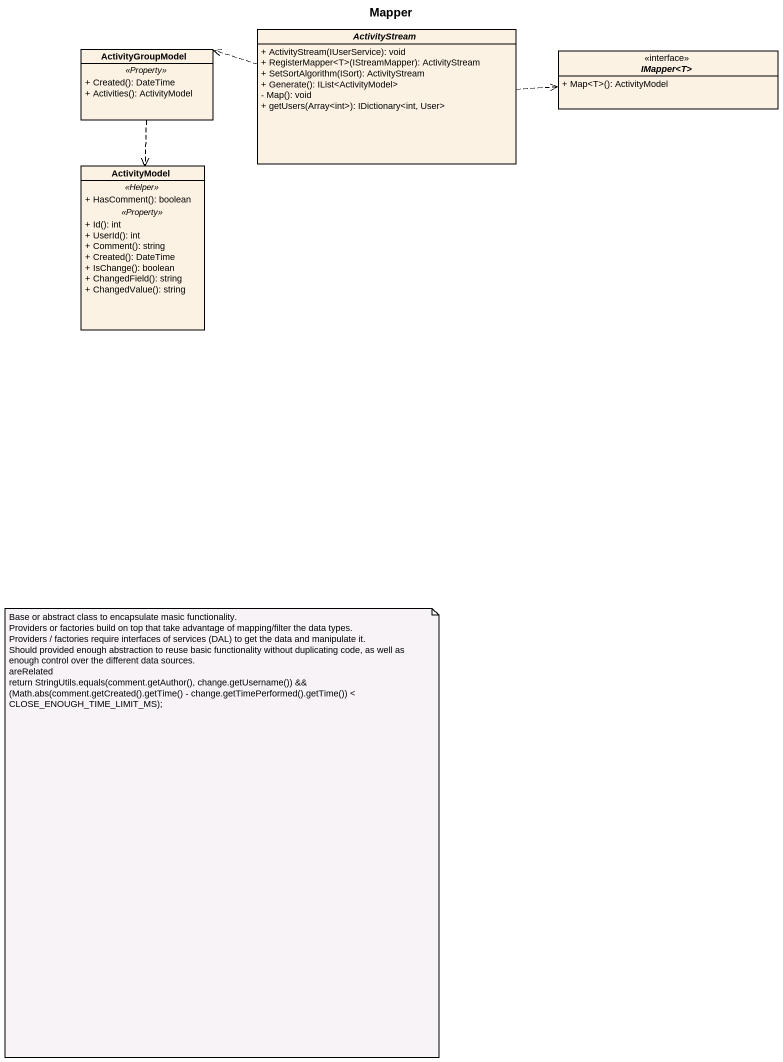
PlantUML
@startuml
title Mapper
hide circle
hide empty members
skinparam classAttributeIconSize 0
class ActivityGroupModel {
  .. <<Property>> ..
  + Created(): DateTime
  + Activities(): ActivityModel
}
abstract class ActivityStream {
  + ActivityStream(IUserService): void
  + RegisterMapper<T>(IStreamMapper): ActivityStream
  + SetSortAlgorithm(ISort): ActivityStream
  + Generate(): IList<ActivityModel>
  - Map(): void
  + getUsers(Array<int>): IDictionary<int, User>
}
interface "IMapper<T>" as IMapper_T <<interface>> {
  + Map<T>(): ActivityModel
}
class ActivityModel {
  .. <<Helper>> ..
  + HasComment(): boolean
  .. <<Property>> ..
  + Id(): int
  + UserId(): int
  + Comment(): string
  + Created(): DateTime
  + IsChange(): boolean
  + ChangedField(): string
  + ChangedValue(): string
}
ActivityGroupModel ..> ActivityModel
ActivityStream .left.> ActivityGroupModel
ActivityStream .right.> IMapper_T
note as N1
  Base or abstract class to encapsulate masic functionality.
  Providers or factories build on top that take advantage of mapping/filter the data types.
  Providers / factories require interfaces of services (DAL) to get the data and manipulate it.
  Should provided enough abstraction to reuse basic functionality without duplicating code, as well as enough control over the different data sources.
  areRelated
  return StringUtils.equals(comment.getAuthor(), change.getUsername()) &&
  (Math.abs(comment.getCreated().getTime() - change.getTimePerformed().getTime()) <
  CLOSE_ENOUGH_TIME_LIMIT_MS);
end note
@enduml
